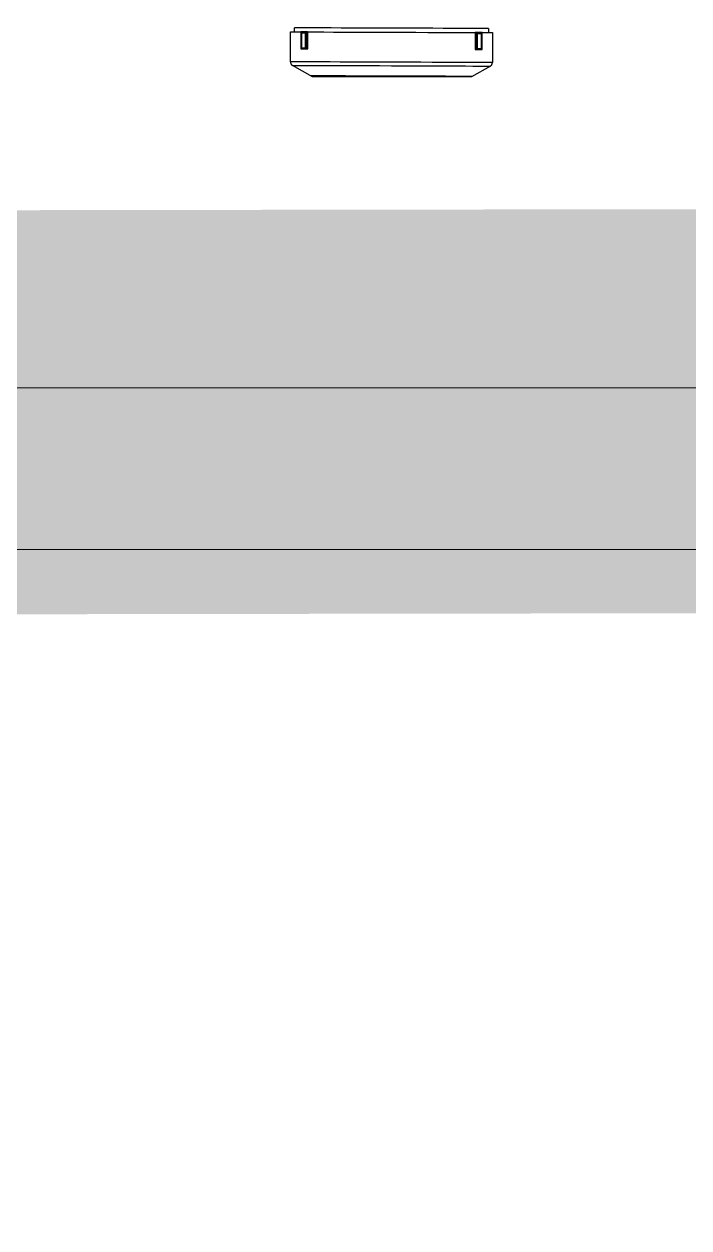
# Model space of a CAD drawing. Header units: millimetres. Extents: x 8265 to 78888, y 1905 to 34251.
# Drawn here: x 35363.29 to 35379.75, y 20075.16 to 20104.95 of the extents above; entities that cross this region are included whole.
import ezdxf

# ---------------------------------------------------------------- set-up
doc = ezdxf.new("R2010")
doc.units = ezdxf.units.MM
doc.linetypes.add('HIDDEN', pattern=[9.525, 6.35, -3.175])
doc.layers.add('468_ARREDO_BAR_001-AM_0', color=73, linetype='Continuous')
doc.layers.add('468_BAR_001-AM_0', color=73, linetype='Continuous', lineweight=0)
doc.layers.add('costruzioni', color=10, linetype='Continuous', lineweight=0)

# ---------------------------------------------------------------- blocks, each defined once
blk = doc.blocks.new('vetrina bar')
for p, q in [((-7825.432, -2146.897, 0), (-7824.961, -2146.627, 0)), ((-7824.984, -2146.641, 0), (-7824.983, -2146.641, 0)), ((-7824.983, -2146.641, 0), (-7824.956, -2146.641, 0)), ((-7824.961, -2146.627, 0), (-7821.025, -2146.627, 0)), ((-7824.956, -2146.641, 0), (-7824.894, -2146.641, 0)), ((-7824.894, -2146.641, 0), (-7824.798, -2146.641, 0)), ((-7824.798, -2146.641, 0), (-7824.669, -2146.642, 0)), ((-7824.669, -2146.642, 0), (-7824.511, -2146.642, 0)), ((-7824.511, -2146.642, 0), (-7824.325, -2146.643, 0)), ((-7824.325, -2146.643, 0), (-7824.114, -2146.644, 0)), ((-7824.114, -2146.644, 0), (-7823.884, -2146.645, 0)), ((-7823.884, -2146.645, 0), (-7823.638, -2146.646, 0)), ((-7823.638, -2146.646, 0), (-7823.38, -2146.647, 0)), ((-7823.38, -2146.647, 0), (-7823.114, -2146.647, 0)), ((-7823.114, -2146.647, 0), (-7822.847, -2146.648, 0)), ((-7822.847, -2146.648, 0), (-7822.581, -2146.649, 0)), ((-7822.581, -2146.649, 0), (-7822.323, -2146.65, 0)), ((-7822.323, -2146.65, 0), (-7822.077, -2146.651, 0)), ((-7822.077, -2146.651, 0), (-7821.847, -2146.652, 0)), ((-7821.847, -2146.652, 0), (-7821.637, -2146.653, 0)), ((-7821.637, -2146.653, 0), (-7821.451, -2146.654, 0)), ((-7821.451, -2146.654, 0), (-7821.292, -2146.654, 0)), ((-7821.292, -2146.654, 0), (-7821.163, -2146.655, 0)), ((-7821.163, -2146.655, 0), (-7821.067, -2146.655, 0)), ((-7821.067, -2146.655, 0), (-7821.005, -2146.655, 0)), ((-7821.025, -2146.627, 0), (-7820.532, -2146.915, 0)), ((-7821.005, -2146.655, 0), (-7820.978, -2146.655, 0)), ((-7820.978, -2146.655, 0), (-7820.977, -2146.655, 0)), ((-7825.485, -2147.725, 0), (-7825.482, -2146.983, 0)), ((-7825.481, -2146.973, 0), (-7825.482, -2146.976, 0)), ((-7825.482, -2146.976, 0), (-7825.482, -2146.98, 0)), ((-7825.482, -2146.98, 0), (-7825.482, -2146.983, 0)), ((-7825.482, -2146.983, 0), (-7825.472, -2146.983, 0)), ((-7825.48, -2146.966, 0), (-7825.481, -2146.97, 0)), ((-7825.481, -2146.97, 0), (-7825.481, -2146.973, 0)), ((-7825.479, -2146.96, 0), (-7825.48, -2146.963, 0)), ((-7825.48, -2146.963, 0), (-7825.48, -2146.966, 0)), ((-7825.478, -2146.956, 0), (-7825.479, -2146.96, 0)), ((-7825.477, -2146.953, 0), (-7825.478, -2146.956, 0)), ((-7825.476, -2146.95, 0), (-7825.477, -2146.953, 0)), ((-7825.475, -2146.947, 0), (-7825.476, -2146.95, 0)), ((-7825.474, -2146.944, 0), (-7825.475, -2146.947, 0)), ((-7825.472, -2146.941, 0), (-7825.474, -2146.944, 0)), ((-7825.471, -2146.938, 0), (-7825.472, -2146.941, 0)), ((-7825.472, -2146.983, 0), (-7825.428, -2146.983, 0)), ((-7825.469, -2146.935, 0), (-7825.471, -2146.938, 0)), ((-7825.467, -2146.932, 0), (-7825.469, -2146.935, 0)), ((-7825.466, -2146.929, 0), (-7825.467, -2146.932, 0)), ((-7825.464, -2146.926, 0), (-7825.466, -2146.929, 0)), ((-7825.462, -2146.923, 0), (-7825.464, -2146.926, 0)), ((-7825.46, -2146.921, 0), (-7825.462, -2146.923, 0)), ((-7825.457, -2146.918, 0), (-7825.46, -2146.921, 0)), ((-7825.455, -2146.916, 0), (-7825.457, -2146.918, 0)), ((-7825.453, -2146.913, 0), (-7825.455, -2146.916, 0)), ((-7825.45, -2146.911, 0), (-7825.453, -2146.913, 0)), ((-7825.448, -2146.908, 0), (-7825.45, -2146.911, 0)), ((-7825.445, -2146.906, 0), (-7825.448, -2146.908, 0)), ((-7825.443, -2146.904, 0), (-7825.445, -2146.906, 0)), ((-7825.44, -2146.902, 0), (-7825.443, -2146.904, 0)), ((-7825.437, -2146.9, 0), (-7825.44, -2146.902, 0)), ((-7825.434, -2146.898, 0), (-7825.437, -2146.9, 0)), ((-7825.432, -2146.897, 0), (-7825.434, -2146.898, 0)), ((-7825.414, -2146.897, 0), (-7825.432, -2146.897, 0)), ((-7825.428, -2146.983, 0), (-7825.35, -2146.984, 0)), ((-7825.36, -2146.897, 0), (-7825.414, -2146.897, 0)), ((-7825.272, -2146.897, 0), (-7825.36, -2146.897, 0)), ((-7825.35, -2146.984, 0), (-7825.239, -2146.984, 0)), ((-7825.151, -2146.898, 0), (-7825.272, -2146.897, 0)), ((-7825.239, -2146.984, 0), (-7825.096, -2146.984, 0)), ((-7824.998, -2146.898, 0), (-7825.151, -2146.898, 0)), ((-7825.096, -2146.984, 0), (-7824.923, -2146.985, 0)), ((-7824.815, -2146.899, 0), (-7824.998, -2146.898, 0)), ((-7824.923, -2146.985, 0), (-7824.723, -2146.986, 0)), ((-7824.606, -2146.9, 0), (-7824.815, -2146.899, 0)), ((-7824.723, -2146.986, 0), (-7824.499, -2146.987, 0)), ((-7824.373, -2146.901, 0), (-7824.606, -2146.9, 0)), ((-7824.499, -2146.987, 0), (-7824.253, -2146.988, 0)), ((-7824.12, -2146.902, 0), (-7824.373, -2146.901, 0)), ((-7824.253, -2146.988, 0), (-7823.99, -2146.989, 0)), ((-7823.85, -2146.903, 0), (-7824.12, -2146.902, 0)), ((-7823.99, -2146.989, 0), (-7823.712, -2146.99, 0)), ((-7823.568, -2146.904, 0), (-7823.85, -2146.903, 0)), ((-7823.712, -2146.99, 0), (-7823.424, -2146.991, 0)), ((-7823.277, -2146.905, 0), (-7823.568, -2146.904, 0)), ((-7823.424, -2146.991, 0), (-7823.13, -2146.992, 0)), ((-7822.982, -2146.906, 0), (-7823.277, -2146.905, 0)), ((-7823.13, -2146.992, 0), (-7822.834, -2146.993, 0)), ((-7822.686, -2146.907, 0), (-7822.982, -2146.906, 0)), ((-7822.834, -2146.993, 0), (-7822.54, -2146.994, 0)), ((-7822.395, -2146.908, 0), (-7822.686, -2146.907, 0)), ((-7822.54, -2146.994, 0), (-7822.252, -2146.995, 0)), ((-7822.113, -2146.909, 0), (-7822.395, -2146.908, 0)), ((-7822.252, -2146.995, 0), (-7821.974, -2146.996, 0)), ((-7821.843, -2146.91, 0), (-7822.113, -2146.909, 0)), ((-7821.974, -2146.996, 0), (-7821.711, -2146.997, 0)), ((-7821.59, -2146.911, 0), (-7821.843, -2146.91, 0)), ((-7821.711, -2146.997, 0), (-7821.465, -2146.998, 0)), ((-7821.357, -2146.912, 0), (-7821.59, -2146.911, 0)), ((-7821.465, -2146.998, 0), (-7821.24, -2146.999, 0)), ((-7821.148, -2146.913, 0), (-7821.357, -2146.912, 0)), ((-7821.24, -2146.999, 0), (-7821.041, -2147, 0)), ((-7820.965, -2146.913, 0), (-7821.148, -2146.913, 0)), ((-7821.041, -2147, 0), (-7820.868, -2147, 0)), ((-7820.812, -2146.914, 0), (-7820.965, -2146.913, 0)), ((-7820.868, -2147, 0), (-7820.725, -2147.001, 0)), ((-7820.691, -2146.914, 0), (-7820.812, -2146.914, 0)), ((-7820.725, -2147.001, 0), (-7820.614, -2147.001, 0)), ((-7820.603, -2146.915, 0), (-7820.691, -2146.914, 0)), ((-7820.614, -2147.001, 0), (-7820.535, -2147.001, 0)), ((-7820.549, -2146.915, 0), (-7820.603, -2146.915, 0)), ((-7820.532, -2146.915, 0), (-7820.549, -2146.915, 0)), ((-7820.535, -2147.001, 0), (-7820.492, -2147.002, 0)), ((-7820.529, -2146.917, 0), (-7820.532, -2146.915, 0)), ((-7820.526, -2146.918, 0), (-7820.529, -2146.917, 0)), ((-7820.523, -2146.92, 0), (-7820.526, -2146.918, 0)), ((-7820.52, -2146.922, 0), (-7820.523, -2146.92, 0)), ((-7820.518, -2146.924, 0), (-7820.52, -2146.922, 0)), ((-7820.515, -2146.927, 0), (-7820.518, -2146.924, 0)), ((-7820.513, -2146.929, 0), (-7820.515, -2146.927, 0)), ((-7820.51, -2146.931, 0), (-7820.513, -2146.929, 0)), ((-7820.508, -2146.934, 0), (-7820.51, -2146.931, 0)), ((-7820.506, -2146.936, 0), (-7820.508, -2146.934, 0)), ((-7820.504, -2146.939, 0), (-7820.506, -2146.936, 0)), ((-7820.502, -2146.942, 0), (-7820.504, -2146.939, 0)), ((-7820.5, -2146.944, 0), (-7820.502, -2146.942, 0)), ((-7820.498, -2146.947, 0), (-7820.5, -2146.944, 0)), ((-7820.496, -2146.95, 0), (-7820.498, -2146.947, 0)), ((-7820.494, -2146.953, 0), (-7820.496, -2146.95, 0)), ((-7820.493, -2146.956, 0), (-7820.494, -2146.953, 0)), ((-7820.491, -2146.959, 0), (-7820.493, -2146.956, 0)), ((-7820.492, -2147.002, 0), (-7820.482, -2147.002, 0)), ((-7820.49, -2146.962, 0), (-7820.491, -2146.959, 0)), ((-7820.489, -2146.965, 0), (-7820.49, -2146.962, 0)), ((-7820.487, -2146.968, 0), (-7820.489, -2146.965, 0)), ((-7820.486, -2146.972, 0), (-7820.487, -2146.968, 0)), ((-7820.485, -2146.975, 0), (-7820.486, -2146.972, 0)), ((-7820.485, -2146.978, 0), (-7820.485, -2146.975, 0)), ((-7820.484, -2146.981, 0), (-7820.485, -2146.978, 0)), ((-7820.482, -2147.002, 0), (-7820.485, -2147.744, 0)), ((-7820.483, -2146.985, 0), (-7820.484, -2146.981, 0)), ((-7820.483, -2146.988, 0), (-7820.483, -2146.985, 0)), ((-7820.482, -2146.991, 0), (-7820.483, -2146.988, 0)), ((-7820.482, -2146.995, 0), (-7820.482, -2146.991, 0)), ((-7820.482, -2146.998, 0), (-7820.482, -2146.995, 0)), ((-7820.482, -2147.002, 0), (-7820.482, -2146.998, 0)), ((-7825.229, -2147.306, 0), (-7825.23, -2147.726, 0)), ((-7825.21, -2147.306, 0), (-7825.229, -2147.306, 0)), ((-7825.229, -2147.306, 0), (-7825.228, -2147.307, 0)), ((-7825.228, -2147.307, 0), (-7825.228, -2147.308, 0)), ((-7825.228, -2147.308, 0), (-7825.227, -2147.309, 0)), ((-7825.227, -2147.309, 0), (-7825.227, -2147.31, 0)), ((-7825.227, -2147.31, 0), (-7825.226, -2147.311, 0)), ((-7825.226, -2147.311, 0), (-7825.225, -2147.312, 0)), ((-7825.225, -2147.312, 0), (-7825.225, -2147.313, 0)), ((-7825.225, -2147.313, 0), (-7825.224, -2147.314, 0)), ((-7825.224, -2147.314, 0), (-7825.223, -2147.315, 0)), ((-7825.223, -2147.315, 0), (-7825.223, -2147.316, 0)), ((-7825.223, -2147.316, 0), (-7825.222, -2147.317, 0)), ((-7825.222, -2147.317, 0), (-7825.221, -2147.317, 0)), ((-7825.221, -2147.317, 0), (-7825.22, -2147.318, 0)), ((-7825.22, -2147.318, 0), (-7825.219, -2147.319, 0)), ((-7825.219, -2147.319, 0), (-7825.219, -2147.32, 0)), ((-7825.219, -2147.32, 0), (-7825.218, -2147.32, 0)), ((-7825.218, -2147.32, 0), (-7825.217, -2147.321, 0)), ((-7825.217, -2147.321, 0), (-7825.216, -2147.322, 0)), ((-7825.216, -2147.322, 0), (-7825.215, -2147.322, 0)), ((-7825.215, -2147.322, 0), (-7825.214, -2147.323, 0)), ((-7825.214, -2147.323, 0), (-7825.213, -2147.323, 0)), ((-7825.213, -2147.323, 0), (-7825.212, -2147.324, 0)), ((-7825.212, -2147.324, 0), (-7825.211, -2147.324, 0)), ((-7825.211, -2147.324, 0), (-7825.21, -2147.325, 0)), ((-7825.19, -2147.306, 0), (-7825.21, -2147.306, 0)), ((-7825.21, -2147.325, 0), (-7825.209, -2147.325, 0)), ((-7825.209, -2147.325, 0), (-7825.207, -2147.325, 0)), ((-7825.207, -2147.325, 0), (-7825.206, -2147.326, 0)), ((-7825.206, -2147.326, 0), (-7825.205, -2147.326, 0)), ((-7825.205, -2147.326, 0), (-7825.204, -2147.326, 0)), ((-7825.204, -2147.326, 0), (-7825.203, -2147.326, 0)), ((-7825.203, -2147.326, 0), (-7825.202, -2147.326, 0)), ((-7825.202, -2147.326, 0), (-7825.185, -2147.326, 0)), ((-7825.202, -2147.706, 0), (-7825.201, -2147.326, 0)), ((-7825.169, -2147.306, 0), (-7825.19, -2147.306, 0)), ((-7825.185, -2147.326, 0), (-7825.167, -2147.327, 0)), ((-7825.148, -2147.307, 0), (-7825.169, -2147.306, 0)), ((-7825.167, -2147.327, 0), (-7825.149, -2147.327, 0)), ((-7825.149, -2147.327, 0), (-7825.131, -2147.327, 0)), ((-7825.126, -2147.307, 0), (-7825.148, -2147.307, 0)), ((-7825.131, -2147.327, 0), (-7825.112, -2147.327, 0)), ((-7825.104, -2147.307, 0), (-7825.126, -2147.307, 0)), ((-7825.112, -2147.327, 0), (-7825.092, -2147.327, 0)), ((-7825.111, -2147.327, 0), (-7825.112, -2147.707, 0)), ((-7825.081, -2147.307, 0), (-7825.104, -2147.307, 0)), ((-7825.092, -2147.327, 0), (-7825.072, -2147.327, 0)), ((-7825.083, -2147.327, 0), (-7825.085, -2147.707, 0)), ((-7825.057, -2147.307, 0), (-7825.081, -2147.307, 0)), ((-7825.072, -2147.327, 0), (-7825.052, -2147.327, 0)), ((-7825.062, -2147.724, 0), (-7825.061, -2147.318, 0)), ((-7825.059, -2147.311, 0), (-7825.06, -2147.312, 0)), ((-7825.06, -2147.312, 0), (-7825.06, -2147.313, 0)), ((-7825.06, -2147.313, 0), (-7825.06, -2147.314, 0)), ((-7825.06, -2147.314, 0), (-7825.06, -2147.314, 0)), ((-7825.06, -2147.314, 0), (-7825.06, -2147.315, 0)), ((-7825.06, -2147.315, 0), (-7825.06, -2147.316, 0)), ((-7825.06, -2147.316, 0), (-7825.06, -2147.316, 0)), ((-7825.06, -2147.316, 0), (-7825.06, -2147.317, 0)), ((-7825.06, -2147.317, 0), (-7825.06, -2147.318, 0)), ((-7825.059, -2147.727, 0), (-7825.057, -2147.307, 0)), ((-7825.058, -2147.309, 0), (-7825.059, -2147.309, 0)), ((-7825.059, -2147.309, 0), (-7825.059, -2147.31, 0)), ((-7825.059, -2147.31, 0), (-7825.059, -2147.311, 0)), ((-7825.059, -2147.311, 0), (-7825.059, -2147.311, 0)), ((-7825.057, -2147.307, 0), (-7825.058, -2147.308, 0)), ((-7825.058, -2147.308, 0), (-7825.058, -2147.308, 0)), ((-7825.058, -2147.308, 0), (-7825.058, -2147.309, 0)), ((-7820.914, -2147.342, 0), (-7820.894, -2147.342, 0)), ((-7820.909, -2147.322, 0), (-7820.91, -2147.742, 0)), ((-7820.885, -2147.322, 0), (-7820.909, -2147.322, 0)), ((-7820.908, -2147.323, 0), (-7820.909, -2147.322, 0)), ((-7820.908, -2147.324, 0), (-7820.908, -2147.323, 0)), ((-7820.908, -2147.323, 0), (-7820.908, -2147.323, 0)), ((-7820.908, -2147.325, 0), (-7820.908, -2147.324, 0)), ((-7820.907, -2147.325, 0), (-7820.908, -2147.325, 0)), ((-7820.907, -2147.326, 0), (-7820.907, -2147.325, 0)), ((-7820.907, -2147.327, 0), (-7820.907, -2147.326, 0)), ((-7820.906, -2147.328, 0), (-7820.907, -2147.327, 0)), ((-7820.907, -2147.327, 0), (-7820.907, -2147.327, 0)), ((-7820.905, -2147.333, 0), (-7820.907, -2147.74, 0)), ((-7820.906, -2147.329, 0), (-7820.906, -2147.328, 0)), ((-7820.906, -2147.33, 0), (-7820.906, -2147.329, 0)), ((-7820.906, -2147.329, 0), (-7820.906, -2147.329, 0)), ((-7820.906, -2147.331, 0), (-7820.906, -2147.33, 0)), ((-7820.906, -2147.332, 0), (-7820.906, -2147.331, 0)), ((-7820.906, -2147.331, 0), (-7820.906, -2147.331, 0)), ((-7820.906, -2147.333, 0), (-7820.906, -2147.332, 0)), ((-7820.906, -2147.333, 0), (-7820.906, -2147.333, 0)), ((-7820.894, -2147.342, 0), (-7820.874, -2147.342, 0)), ((-7820.862, -2147.322, 0), (-7820.885, -2147.322, 0)), ((-7820.883, -2147.342, 0), (-7820.884, -2147.722, 0)), ((-7820.874, -2147.342, 0), (-7820.854, -2147.342, 0)), ((-7820.84, -2147.323, 0), (-7820.862, -2147.322, 0)), ((-7820.856, -2147.342, 0), (-7820.857, -2147.722, 0)), ((-7820.854, -2147.342, 0), (-7820.835, -2147.343, 0)), ((-7820.818, -2147.323, 0), (-7820.84, -2147.323, 0)), ((-7820.835, -2147.343, 0), (-7820.817, -2147.343, 0)), ((-7820.797, -2147.323, 0), (-7820.818, -2147.323, 0)), ((-7820.817, -2147.343, 0), (-7820.799, -2147.343, 0)), ((-7820.799, -2147.343, 0), (-7820.781, -2147.343, 0)), ((-7820.776, -2147.323, 0), (-7820.797, -2147.323, 0)), ((-7820.781, -2147.343, 0), (-7820.764, -2147.343, 0)), ((-7820.757, -2147.323, 0), (-7820.776, -2147.323, 0)), ((-7820.765, -2147.343, 0), (-7820.767, -2147.723, 0)), ((-7820.764, -2147.343, 0), (-7820.763, -2147.343, 0)), ((-7820.763, -2147.343, 0), (-7820.762, -2147.343, 0)), ((-7820.762, -2147.343, 0), (-7820.761, -2147.342, 0)), ((-7820.761, -2147.342, 0), (-7820.76, -2147.342, 0)), ((-7820.76, -2147.342, 0), (-7820.759, -2147.342, 0)), ((-7820.759, -2147.342, 0), (-7820.758, -2147.341, 0)), ((-7820.758, -2147.341, 0), (-7820.757, -2147.341, 0)), ((-7820.737, -2147.323, 0), (-7820.757, -2147.323, 0)), ((-7820.757, -2147.341, 0), (-7820.756, -2147.341, 0)), ((-7820.756, -2147.341, 0), (-7820.754, -2147.34, 0)), ((-7820.754, -2147.34, 0), (-7820.753, -2147.34, 0)), ((-7820.753, -2147.34, 0), (-7820.752, -2147.339, 0)), ((-7820.752, -2147.339, 0), (-7820.751, -2147.339, 0)), ((-7820.751, -2147.339, 0), (-7820.75, -2147.338, 0)), ((-7820.75, -2147.338, 0), (-7820.749, -2147.337, 0)), ((-7820.75, -2147.338, 0), (-7820.75, -2147.338, 0)), ((-7820.749, -2147.337, 0), (-7820.748, -2147.336, 0)), ((-7820.748, -2147.336, 0), (-7820.747, -2147.336, 0)), ((-7820.747, -2147.336, 0), (-7820.746, -2147.335, 0)), ((-7820.746, -2147.335, 0), (-7820.745, -2147.334, 0)), ((-7820.745, -2147.334, 0), (-7820.744, -2147.333, 0)), ((-7820.744, -2147.333, 0), (-7820.743, -2147.332, 0)), ((-7820.743, -2147.332, 0), (-7820.742, -2147.331, 0)), ((-7820.743, -2147.332, 0), (-7820.743, -2147.332, 0)), ((-7820.742, -2147.331, 0), (-7820.741, -2147.33, 0)), ((-7820.741, -2147.329, 0), (-7820.74, -2147.328, 0)), ((-7820.741, -2147.33, 0), (-7820.741, -2147.329, 0)), ((-7820.74, -2147.328, 0), (-7820.739, -2147.327, 0)), ((-7820.739, -2147.743, 0), (-7820.737, -2147.323, 0)), ((-7820.739, -2147.326, 0), (-7820.738, -2147.325, 0)), ((-7820.739, -2147.327, 0), (-7820.739, -2147.326, 0)), ((-7820.738, -2147.324, 0), (-7820.737, -2147.323, 0)), ((-7820.738, -2147.325, 0), (-7820.738, -2147.324, 0)), ((-7825.475, -2147.725, 0), (-7825.485, -2147.725, 0)), ((-7825.429, -2147.726, 0), (-7825.475, -2147.725, 0)), ((-7825.348, -2147.726, 0), (-7825.429, -2147.726, 0)), ((-7825.385, -2147.826, 0), (-7825.385, -2147.726, 0)), ((-7825.23, -2147.726, 0), (-7825.348, -2147.726, 0)), ((-7825.229, -2147.726, 0), (-7825.23, -2147.726, 0)), ((-7825.23, -2147.726, 0), (-7825.23, -2147.726, 0)), ((-7825.23, -2147.726, 0), (-7825.143, -2147.727, 0)), ((-7825.228, -2147.726, 0), (-7825.229, -2147.726, 0)), ((-7825.229, -2147.726, 0), (-7825.229, -2147.726, 0)), ((-7825.229, -2147.726, 0), (-7825.229, -2147.726, 0)), ((-7825.229, -2147.726, 0), (-7825.229, -2147.726, 0)), ((-7825.229, -2147.726, 0), (-7825.229, -2147.726, 0)), ((-7825.229, -2147.726, 0), (-7825.229, -2147.726, 0)), ((-7825.229, -2147.726, 0), (-7825.229, -2147.726, 0)), ((-7825.229, -2147.726, 0), (-7825.229, -2147.726, 0)), ((-7825.229, -2147.726, 0), (-7825.229, -2147.726, 0)), ((-7825.227, -2147.726, 0), (-7825.228, -2147.726, 0)), ((-7825.228, -2147.726, 0), (-7825.228, -2147.726, 0)), ((-7825.228, -2147.726, 0), (-7825.228, -2147.726, 0)), ((-7825.228, -2147.726, 0), (-7825.228, -2147.726, 0)), ((-7825.226, -2147.725, 0), (-7825.227, -2147.726, 0)), ((-7825.227, -2147.726, 0), (-7825.227, -2147.726, 0)), ((-7825.227, -2147.726, 0), (-7825.227, -2147.726, 0)), ((-7825.225, -2147.725, 0), (-7825.226, -2147.725, 0)), ((-7825.226, -2147.725, 0), (-7825.226, -2147.725, 0)), ((-7825.224, -2147.724, 0), (-7825.225, -2147.725, 0)), ((-7825.225, -2147.725, 0), (-7825.225, -2147.725, 0)), ((-7825.223, -2147.724, 0), (-7825.224, -2147.724, 0)), ((-7825.222, -2147.723, 0), (-7825.223, -2147.724, 0)), ((-7825.221, -2147.723, 0), (-7825.222, -2147.723, 0)), ((-7825.219, -2147.721, 0), (-7825.221, -2147.723, 0)), ((-7825.217, -2147.72, 0), (-7825.219, -2147.721, 0)), ((-7825.215, -2147.718, 0), (-7825.217, -2147.72, 0)), ((-7825.213, -2147.717, 0), (-7825.215, -2147.718, 0)), ((-7825.211, -2147.715, 0), (-7825.213, -2147.717, 0)), ((-7825.209, -2147.713, 0), (-7825.211, -2147.715, 0)), ((-7825.207, -2147.712, 0), (-7825.209, -2147.713, 0)), ((-7825.205, -2147.71, 0), (-7825.207, -2147.712, 0)), ((-7825.204, -2147.708, 0), (-7825.205, -2147.71, 0)), ((-7825.202, -2147.706, 0), (-7825.204, -2147.708, 0)), ((-7825.112, -2147.707, 0), (-7825.202, -2147.706, 0)), ((-7825.143, -2147.727, 0), (-7825.072, -2147.727, 0)), ((-7825.122, -2147.727, 0), (-7825.12, -2147.726, 0)), ((-7825.12, -2147.726, 0), (-7825.118, -2147.725, 0)), ((-7825.118, -2147.725, 0), (-7825.117, -2147.723, 0)), ((-7825.117, -2147.723, 0), (-7825.115, -2147.721, 0)), ((-7825.115, -2147.721, 0), (-7825.114, -2147.718, 0)), ((-7825.114, -2147.718, 0), (-7825.113, -2147.714, 0)), ((-7825.113, -2147.714, 0), (-7825.112, -2147.711, 0)), ((-7825.112, -2147.711, 0), (-7825.112, -2147.707, 0)), ((-7825.108, -2147.707, 0), (-7825.112, -2147.707, 0)), ((-7825.105, -2147.707, 0), (-7825.108, -2147.707, 0)), ((-7825.101, -2147.707, 0), (-7825.105, -2147.707, 0)), ((-7825.097, -2147.707, 0), (-7825.101, -2147.707, 0)), ((-7825.093, -2147.707, 0), (-7825.097, -2147.707, 0)), ((-7825.09, -2147.707, 0), (-7825.093, -2147.707, 0)), ((-7825.087, -2147.707, 0), (-7825.09, -2147.707, 0)), ((-7825.085, -2147.707, 0), (-7825.087, -2147.707, 0)), ((-7825.085, -2147.707, 0), (-7825.085, -2147.707, 0)), ((-7825.085, -2147.707, 0), (-7825.085, -2147.708, 0)), ((-7825.062, -2147.707, 0), (-7825.085, -2147.707, 0)), ((-7825.085, -2147.708, 0), (-7825.085, -2147.709, 0)), ((-7825.085, -2147.709, 0), (-7825.085, -2147.709, 0)), ((-7825.085, -2147.709, 0), (-7825.085, -2147.71, 0)), ((-7825.085, -2147.71, 0), (-7825.085, -2147.711, 0)), ((-7825.085, -2147.711, 0), (-7825.084, -2147.711, 0)), ((-7825.084, -2147.711, 0), (-7825.084, -2147.712, 0)), ((-7825.084, -2147.712, 0), (-7825.084, -2147.713, 0)), ((-7825.084, -2147.713, 0), (-7825.084, -2147.713, 0)), ((-7825.084, -2147.713, 0), (-7825.084, -2147.714, 0)), ((-7825.084, -2147.714, 0), (-7825.084, -2147.715, 0)), ((-7825.084, -2147.715, 0), (-7825.083, -2147.715, 0)), ((-7825.083, -2147.715, 0), (-7825.083, -2147.716, 0)), ((-7825.083, -2147.716, 0), (-7825.083, -2147.716, 0)), ((-7825.083, -2147.716, 0), (-7825.083, -2147.717, 0)), ((-7825.083, -2147.717, 0), (-7825.082, -2147.717, 0)), ((-7825.082, -2147.717, 0), (-7825.082, -2147.718, 0)), ((-7825.082, -2147.718, 0), (-7825.082, -2147.719, 0)), ((-7825.082, -2147.719, 0), (-7825.081, -2147.719, 0)), ((-7825.081, -2147.719, 0), (-7825.081, -2147.72, 0)), ((-7825.081, -2147.72, 0), (-7825.08, -2147.72, 0)), ((-7825.08, -2147.72, 0), (-7825.08, -2147.721, 0)), ((-7825.08, -2147.721, 0), (-7825.08, -2147.721, 0)), ((-7825.08, -2147.721, 0), (-7825.079, -2147.722, 0)), ((-7825.079, -2147.722, 0), (-7825.079, -2147.722, 0)), ((-7825.079, -2147.722, 0), (-7825.078, -2147.722, 0)), ((-7825.078, -2147.722, 0), (-7825.078, -2147.723, 0)), ((-7825.078, -2147.723, 0), (-7825.077, -2147.723, 0)), ((-7825.077, -2147.723, 0), (-7825.077, -2147.724, 0)), ((-7825.077, -2147.724, 0), (-7825.076, -2147.724, 0)), ((-7825.076, -2147.724, 0), (-7825.075, -2147.724, 0)), ((-7825.075, -2147.724, 0), (-7825.075, -2147.725, 0)), ((-7825.075, -2147.725, 0), (-7825.074, -2147.725, 0)), ((-7825.074, -2147.725, 0), (-7825.074, -2147.725, 0)), ((-7825.074, -2147.725, 0), (-7825.073, -2147.726, 0)), ((-7825.073, -2147.726, 0), (-7825.073, -2147.726, 0)), ((-7825.073, -2147.726, 0), (-7825.072, -2147.726, 0)), ((-7825.072, -2147.726, 0), (-7825.071, -2147.726, 0)), ((-7825.072, -2147.727, 0), (-7825.067, -2147.727, 0)), ((-7825.071, -2147.726, 0), (-7825.071, -2147.726, 0)), ((-7825.071, -2147.726, 0), (-7825.07, -2147.726, 0)), ((-7825.07, -2147.726, 0), (-7825.069, -2147.727, 0)), ((-7825.069, -2147.727, 0), (-7825.069, -2147.727, 0)), ((-7825.069, -2147.727, 0), (-7825.068, -2147.727, 0)), ((-7825.068, -2147.727, 0), (-7825.067, -2147.727, 0)), ((-7825.062, -2147.725, 0), (-7825.062, -2147.724, 0)), ((-7825.062, -2147.724, 0), (-7825.062, -2147.724, 0)), ((-7825.062, -2147.724, 0), (-7825.062, -2147.724, 0)), ((-7825.062, -2147.726, 0), (-7825.062, -2147.725, 0)), ((-7825.062, -2147.725, 0), (-7825.062, -2147.725, 0)), ((-7825.062, -2147.725, 0), (-7825.062, -2147.725, 0)), ((-7825.062, -2147.725, 0), (-7825.062, -2147.725, 0)), ((-7825.062, -2147.725, 0), (-7825.062, -2147.725, 0)), ((-7825.062, -2147.725, 0), (-7825.062, -2147.725, 0)), ((-7825.062, -2147.725, 0), (-7825.062, -2147.725, 0)), ((-7825.062, -2147.725, 0), (-7825.062, -2147.725, 0)), ((-7825.062, -2147.725, 0), (-7825.062, -2147.725, 0)), ((-7825.062, -2147.725, 0), (-7825.062, -2147.725, 0)), ((-7825.062, -2147.725, 0), (-7825.062, -2147.725, 0)), ((-7825.062, -2147.725, 0), (-7825.062, -2147.725, 0)), ((-7825.062, -2147.725, 0), (-7825.062, -2147.725, 0)), ((-7825.062, -2147.725, 0), (-7825.062, -2147.725, 0)), ((-7825.062, -2147.725, 0), (-7825.062, -2147.725, 0)), ((-7825.061, -2147.726, 0), (-7825.062, -2147.726, 0)), ((-7825.062, -2147.726, 0), (-7825.062, -2147.726, 0)), ((-7825.062, -2147.726, 0), (-7825.062, -2147.726, 0)), ((-7825.062, -2147.726, 0), (-7825.062, -2147.726, 0)), ((-7825.062, -2147.726, 0), (-7825.062, -2147.726, 0)), ((-7825.062, -2147.726, 0), (-7825.062, -2147.726, 0)), ((-7825.062, -2147.726, 0), (-7825.062, -2147.726, 0)), ((-7825.062, -2147.726, 0), (-7825.062, -2147.726, 0)), ((-7825.062, -2147.726, 0), (-7825.062, -2147.726, 0)), ((-7825.062, -2147.726, 0), (-7825.062, -2147.726, 0)), ((-7825.062, -2147.726, 0), (-7825.062, -2147.726, 0)), ((-7825.062, -2147.726, 0), (-7825.062, -2147.726, 0)), ((-7825.062, -2147.726, 0), (-7825.062, -2147.726, 0)), ((-7825.062, -2147.726, 0), (-7825.062, -2147.726, 0)), ((-7825.062, -2147.726, 0), (-7825.062, -2147.726, 0)), ((-7825.062, -2147.726, 0), (-7825.062, -2147.726, 0)), ((-7825.061, -2147.727, 0), (-7825.061, -2147.726, 0)), ((-7825.061, -2147.726, 0), (-7825.061, -2147.726, 0)), ((-7825.061, -2147.726, 0), (-7825.061, -2147.726, 0)), ((-7825.061, -2147.726, 0), (-7825.061, -2147.726, 0)), ((-7825.061, -2147.726, 0), (-7825.061, -2147.726, 0)), ((-7825.06, -2147.727, 0), (-7825.061, -2147.727, 0)), ((-7825.061, -2147.727, 0), (-7825.061, -2147.727, 0)), ((-7825.061, -2147.727, 0), (-7825.061, -2147.727, 0)), ((-7825.061, -2147.727, 0), (-7825.061, -2147.727, 0)), ((-7825.061, -2147.727, 0), (-7825.061, -2147.727, 0)), ((-7825.061, -2147.727, 0), (-7825.061, -2147.727, 0)), ((-7825.061, -2147.727, 0), (-7825.061, -2147.727, 0)), ((-7825.061, -2147.727, 0), (-7825.061, -2147.727, 0)), ((-7825.061, -2147.727, 0), (-7825.061, -2147.727, 0)), ((-7825.061, -2147.727, 0), (-7825.061, -2147.727, 0)), ((-7825.061, -2147.727, 0), (-7825.061, -2147.727, 0)), ((-7825.061, -2147.727, 0), (-7825.061, -2147.727, 0)), ((-7825.06, -2147.727, 0), (-7825.06, -2147.727, 0)), ((-7825.06, -2147.727, 0), (-7825.06, -2147.727, 0)), ((-7825.06, -2147.727, 0), (-7825.06, -2147.727, 0)), ((-7825.06, -2147.727, 0), (-7825.06, -2147.727, 0)), ((-7825.06, -2147.727, 0), (-7825.06, -2147.727, 0)), ((-7825.06, -2147.727, 0), (-7825.06, -2147.727, 0)), ((-7825.06, -2147.727, 0), (-7825.06, -2147.727, 0)), ((-7825.06, -2147.727, 0), (-7825.06, -2147.727, 0)), ((-7825.06, -2147.727, 0), (-7825.06, -2147.727, 0)), ((-7825.06, -2147.727, 0), (-7825.06, -2147.727, 0)), ((-7825.06, -2147.727, 0), (-7825.06, -2147.727, 0)), ((-7825.06, -2147.727, 0), (-7825.06, -2147.727, 0)), ((-7825.06, -2147.727, 0), (-7825.059, -2147.727, 0)), ((-7824.873, -2147.728, 0), (-7825.059, -2147.727, 0)), ((-7825.059, -2147.727, 0), (-7825.059, -2147.727, 0)), ((-7825.059, -2147.727, 0), (-7825.059, -2147.727, 0)), ((-7825.059, -2147.727, 0), (-7825.059, -2147.727, 0)), ((-7825.059, -2147.727, 0), (-7825.059, -2147.727, 0)), ((-7825.059, -2147.727, 0), (-7825.059, -2147.727, 0)), ((-7825.059, -2147.727, 0), (-7825.059, -2147.727, 0)), ((-7824.659, -2147.728, 0), (-7824.873, -2147.728, 0)), ((-7824.42, -2147.729, 0), (-7824.659, -2147.728, 0)), ((-7824.16, -2147.73, 0), (-7824.42, -2147.729, 0)), ((-7823.882, -2147.731, 0), (-7824.16, -2147.73, 0)), ((-7823.59, -2147.732, 0), (-7823.882, -2147.731, 0)), ((-7823.29, -2147.733, 0), (-7823.59, -2147.732, 0)), ((-7822.985, -2147.735, 0), (-7823.29, -2147.733, 0)), ((-7822.68, -2147.736, 0), (-7822.985, -2147.735, 0)), ((-7822.379, -2147.737, 0), (-7822.68, -2147.736, 0)), ((-7822.088, -2147.738, 0), (-7822.379, -2147.737, 0)), ((-7821.81, -2147.739, 0), (-7822.088, -2147.738, 0)), ((-7821.549, -2147.74, 0), (-7821.81, -2147.739, 0)), ((-7821.31, -2147.741, 0), (-7821.549, -2147.74, 0)), ((-7821.096, -2147.742, 0), (-7821.31, -2147.741, 0)), ((-7820.91, -2147.742, 0), (-7821.096, -2147.742, 0)), ((-7820.909, -2147.742, 0), (-7820.91, -2147.742, 0)), ((-7820.91, -2147.742, 0), (-7820.91, -2147.742, 0)), ((-7820.908, -2147.742, 0), (-7820.909, -2147.742, 0)), ((-7820.909, -2147.742, 0), (-7820.909, -2147.742, 0)), ((-7820.909, -2147.742, 0), (-7820.909, -2147.742, 0)), ((-7820.909, -2147.742, 0), (-7820.909, -2147.742, 0)), ((-7820.909, -2147.742, 0), (-7820.909, -2147.742, 0)), ((-7820.909, -2147.742, 0), (-7820.909, -2147.742, 0)), ((-7820.909, -2147.742, 0), (-7820.909, -2147.742, 0)), ((-7820.909, -2147.742, 0), (-7820.909, -2147.742, 0)), ((-7820.909, -2147.742, 0), (-7820.909, -2147.742, 0)), ((-7820.909, -2147.742, 0), (-7820.909, -2147.742, 0)), ((-7820.909, -2147.742, 0), (-7820.909, -2147.742, 0)), ((-7820.909, -2147.742, 0), (-7820.909, -2147.742, 0)), ((-7820.909, -2147.742, 0), (-7820.909, -2147.742, 0)), ((-7820.909, -2147.742, 0), (-7820.909, -2147.742, 0)), ((-7820.907, -2147.741, 0), (-7820.908, -2147.741, 0)), ((-7820.908, -2147.741, 0), (-7820.908, -2147.742, 0)), ((-7820.908, -2147.742, 0), (-7820.908, -2147.742, 0)), ((-7820.908, -2147.742, 0), (-7820.908, -2147.742, 0)), ((-7820.908, -2147.742, 0), (-7820.908, -2147.742, 0)), ((-7820.908, -2147.742, 0), (-7820.908, -2147.742, 0)), ((-7820.908, -2147.742, 0), (-7820.908, -2147.742, 0)), ((-7820.908, -2147.742, 0), (-7820.908, -2147.742, 0)), ((-7820.908, -2147.742, 0), (-7820.908, -2147.742, 0)), ((-7820.908, -2147.742, 0), (-7820.908, -2147.742, 0)), ((-7820.908, -2147.742, 0), (-7820.908, -2147.742, 0)), ((-7820.908, -2147.742, 0), (-7820.908, -2147.742, 0)), ((-7820.908, -2147.742, 0), (-7820.908, -2147.742, 0)), ((-7820.908, -2147.742, 0), (-7820.908, -2147.742, 0)), ((-7820.908, -2147.742, 0), (-7820.908, -2147.742, 0)), ((-7820.908, -2147.742, 0), (-7820.908, -2147.742, 0)), ((-7820.908, -2147.742, 0), (-7820.908, -2147.742, 0)), ((-7820.908, -2147.742, 0), (-7820.908, -2147.742, 0)), ((-7820.908, -2147.742, 0), (-7820.908, -2147.742, 0)), ((-7820.884, -2147.722, 0), (-7820.907, -2147.722, 0)), ((-7820.907, -2147.74, 0), (-7820.907, -2147.74, 0)), ((-7820.907, -2147.74, 0), (-7820.907, -2147.74, 0)), ((-7820.907, -2147.74, 0), (-7820.907, -2147.74, 0)), ((-7820.907, -2147.74, 0), (-7820.907, -2147.74, 0)), ((-7820.907, -2147.74, 0), (-7820.907, -2147.74, 0)), ((-7820.907, -2147.74, 0), (-7820.907, -2147.74, 0)), ((-7820.907, -2147.74, 0), (-7820.907, -2147.74, 0)), ((-7820.907, -2147.74, 0), (-7820.907, -2147.74, 0)), ((-7820.907, -2147.74, 0), (-7820.907, -2147.74, 0)), ((-7820.907, -2147.74, 0), (-7820.907, -2147.74, 0)), ((-7820.907, -2147.74, 0), (-7820.907, -2147.74, 0)), ((-7820.907, -2147.74, 0), (-7820.907, -2147.741, 0)), ((-7820.907, -2147.741, 0), (-7820.907, -2147.741, 0)), ((-7820.907, -2147.741, 0), (-7820.907, -2147.741, 0)), ((-7820.907, -2147.741, 0), (-7820.907, -2147.741, 0)), ((-7820.907, -2147.741, 0), (-7820.907, -2147.741, 0)), ((-7820.907, -2147.741, 0), (-7820.907, -2147.741, 0)), ((-7820.907, -2147.741, 0), (-7820.907, -2147.741, 0)), ((-7820.907, -2147.741, 0), (-7820.907, -2147.741, 0)), ((-7820.907, -2147.741, 0), (-7820.907, -2147.741, 0)), ((-7820.907, -2147.741, 0), (-7820.907, -2147.741, 0)), ((-7820.907, -2147.741, 0), (-7820.907, -2147.741, 0)), ((-7820.907, -2147.741, 0), (-7820.907, -2147.741, 0)), ((-7820.907, -2147.741, 0), (-7820.907, -2147.741, 0)), ((-7820.907, -2147.741, 0), (-7820.907, -2147.741, 0)), ((-7820.907, -2147.741, 0), (-7820.907, -2147.741, 0)), ((-7820.907, -2147.741, 0), (-7820.907, -2147.741, 0)), ((-7820.907, -2147.741, 0), (-7820.907, -2147.741, 0)), ((-7820.902, -2147.742, 0), (-7820.901, -2147.742, 0)), ((-7820.902, -2147.742, 0), (-7820.826, -2147.743, 0)), ((-7820.901, -2147.742, 0), (-7820.9, -2147.742, 0)), ((-7820.9, -2147.742, 0), (-7820.9, -2147.742, 0)), ((-7820.9, -2147.742, 0), (-7820.899, -2147.742, 0)), ((-7820.899, -2147.742, 0), (-7820.899, -2147.742, 0)), ((-7820.899, -2147.742, 0), (-7820.898, -2147.742, 0)), ((-7820.898, -2147.742, 0), (-7820.897, -2147.741, 0)), ((-7820.897, -2147.741, 0), (-7820.897, -2147.741, 0)), ((-7820.897, -2147.741, 0), (-7820.896, -2147.741, 0)), ((-7820.896, -2147.741, 0), (-7820.895, -2147.741, 0)), ((-7820.895, -2147.741, 0), (-7820.895, -2147.74, 0)), ((-7820.895, -2147.74, 0), (-7820.894, -2147.74, 0)), ((-7820.894, -2147.74, 0), (-7820.893, -2147.739, 0)), ((-7820.894, -2147.74, 0), (-7820.894, -2147.74, 0)), ((-7820.893, -2147.739, 0), (-7820.893, -2147.739, 0)), ((-7820.893, -2147.739, 0), (-7820.892, -2147.739, 0)), ((-7820.892, -2147.739, 0), (-7820.892, -2147.738, 0)), ((-7820.892, -2147.738, 0), (-7820.891, -2147.738, 0)), ((-7820.891, -2147.738, 0), (-7820.89, -2147.737, 0)), ((-7820.891, -2147.738, 0), (-7820.891, -2147.738, 0)), ((-7820.89, -2147.737, 0), (-7820.889, -2147.736, 0)), ((-7820.89, -2147.737, 0), (-7820.89, -2147.737, 0)), ((-7820.889, -2147.736, 0), (-7820.888, -2147.735, 0)), ((-7820.889, -2147.736, 0), (-7820.889, -2147.736, 0)), ((-7820.888, -2147.735, 0), (-7820.888, -2147.734, 0)), ((-7820.888, -2147.734, 0), (-7820.887, -2147.734, 0)), ((-7820.888, -2147.735, 0), (-7820.888, -2147.735, 0)), ((-7820.887, -2147.733, 0), (-7820.887, -2147.732, 0)), ((-7820.887, -2147.732, 0), (-7820.886, -2147.732, 0)), ((-7820.887, -2147.734, 0), (-7820.887, -2147.733, 0)), ((-7820.886, -2147.73, 0), (-7820.885, -2147.729, 0)), ((-7820.886, -2147.731, 0), (-7820.886, -2147.73, 0)), ((-7820.886, -2147.732, 0), (-7820.886, -2147.731, 0)), ((-7820.886, -2147.731, 0), (-7820.886, -2147.731, 0)), ((-7820.885, -2147.727, 0), (-7820.885, -2147.726, 0)), ((-7820.885, -2147.726, 0), (-7820.884, -2147.726, 0)), ((-7820.885, -2147.728, 0), (-7820.885, -2147.727, 0)), ((-7820.885, -2147.729, 0), (-7820.885, -2147.728, 0)), ((-7820.885, -2147.728, 0), (-7820.885, -2147.728, 0)), ((-7820.885, -2147.729, 0), (-7820.885, -2147.729, 0)), ((-7820.884, -2147.723, 0), (-7820.884, -2147.722, 0)), ((-7820.882, -2147.722, 0), (-7820.884, -2147.722, 0)), ((-7820.884, -2147.724, 0), (-7820.884, -2147.723, 0)), ((-7820.884, -2147.725, 0), (-7820.884, -2147.724, 0)), ((-7820.884, -2147.724, 0), (-7820.884, -2147.724, 0)), ((-7820.884, -2147.726, 0), (-7820.884, -2147.725, 0)), ((-7820.879, -2147.722, 0), (-7820.882, -2147.722, 0)), ((-7820.876, -2147.722, 0), (-7820.879, -2147.722, 0)), ((-7820.872, -2147.722, 0), (-7820.876, -2147.722, 0)), ((-7820.868, -2147.722, 0), (-7820.872, -2147.722, 0)), ((-7820.864, -2147.722, 0), (-7820.868, -2147.722, 0)), ((-7820.861, -2147.722, 0), (-7820.864, -2147.722, 0)), ((-7820.857, -2147.722, 0), (-7820.861, -2147.722, 0)), ((-7820.767, -2147.723, 0), (-7820.857, -2147.722, 0)), ((-7820.857, -2147.726, 0), (-7820.857, -2147.722, 0)), ((-7820.856, -2147.73, 0), (-7820.857, -2147.726, 0)), ((-7820.855, -2147.734, 0), (-7820.856, -2147.73, 0)), ((-7820.854, -2147.737, 0), (-7820.855, -2147.734, 0)), ((-7820.853, -2147.739, 0), (-7820.854, -2147.737, 0)), ((-7820.851, -2147.741, 0), (-7820.853, -2147.739, 0)), ((-7820.849, -2147.742, 0), (-7820.851, -2147.741, 0)), ((-7820.847, -2147.742, 0), (-7820.849, -2147.742, 0)), ((-7820.826, -2147.743, 0), (-7820.74, -2147.743, 0)), ((-7820.765, -2147.725, 0), (-7820.767, -2147.723, 0)), ((-7820.764, -2147.726, 0), (-7820.765, -2147.725, 0)), ((-7820.762, -2147.728, 0), (-7820.764, -2147.726, 0)), ((-7820.76, -2147.73, 0), (-7820.762, -2147.728, 0)), ((-7820.758, -2147.731, 0), (-7820.76, -2147.73, 0)), ((-7820.756, -2147.733, 0), (-7820.758, -2147.731, 0)), ((-7820.754, -2147.735, 0), (-7820.756, -2147.733, 0)), ((-7820.752, -2147.736, 0), (-7820.754, -2147.735, 0)), ((-7820.75, -2147.738, 0), (-7820.752, -2147.736, 0)), ((-7820.748, -2147.739, 0), (-7820.75, -2147.738, 0)), ((-7820.747, -2147.74, 0), (-7820.748, -2147.739, 0)), ((-7820.746, -2147.74, 0), (-7820.747, -2147.74, 0)), ((-7820.745, -2147.741, 0), (-7820.746, -2147.74, 0)), ((-7820.744, -2147.741, 0), (-7820.745, -2147.741, 0)), ((-7820.744, -2147.742, 0), (-7820.744, -2147.741, 0)), ((-7820.743, -2147.742, 0), (-7820.744, -2147.742, 0)), ((-7820.742, -2147.742, 0), (-7820.743, -2147.742, 0)), ((-7820.743, -2147.742, 0), (-7820.743, -2147.742, 0)), ((-7820.743, -2147.742, 0), (-7820.743, -2147.742, 0)), ((-7820.741, -2147.743, 0), (-7820.742, -2147.742, 0)), ((-7820.742, -2147.742, 0), (-7820.742, -2147.742, 0)), ((-7820.742, -2147.742, 0), (-7820.742, -2147.742, 0)), ((-7820.74, -2147.743, 0), (-7820.741, -2147.743, 0)), ((-7820.741, -2147.743, 0), (-7820.741, -2147.743, 0)), ((-7820.741, -2147.743, 0), (-7820.741, -2147.743, 0)), ((-7820.741, -2147.743, 0), (-7820.741, -2147.743, 0)), ((-7820.741, -2147.743, 0), (-7820.741, -2147.743, 0)), ((-7820.74, -2147.743, 0), (-7820.74, -2147.743, 0)), ((-7820.74, -2147.743, 0), (-7820.74, -2147.743, 0)), ((-7820.74, -2147.743, 0), (-7820.74, -2147.743, 0)), ((-7820.74, -2147.743, 0), (-7820.74, -2147.743, 0)), ((-7820.74, -2147.743, 0), (-7820.74, -2147.743, 0)), ((-7820.74, -2147.743, 0), (-7820.74, -2147.743, 0)), ((-7820.74, -2147.743, 0), (-7820.74, -2147.743, 0)), ((-7820.74, -2147.743, 0), (-7820.74, -2147.743, 0)), ((-7820.74, -2147.743, 0), (-7820.739, -2147.743, 0)), ((-7820.622, -2147.743, 0), (-7820.739, -2147.743, 0)), ((-7820.739, -2147.743, 0), (-7820.739, -2147.743, 0)), ((-7820.739, -2147.743, 0), (-7820.739, -2147.743, 0)), ((-7820.739, -2147.743, 0), (-7820.739, -2147.743, 0)), ((-7820.739, -2147.743, 0), (-7820.739, -2147.743, 0)), ((-7820.739, -2147.743, 0), (-7820.739, -2147.743, 0)), ((-7820.739, -2147.743, 0), (-7820.739, -2147.743, 0)), ((-7820.54, -2147.744, 0), (-7820.622, -2147.743, 0)), ((-7820.585, -2147.743, 0), (-7820.585, -2147.843, 0)), ((-7820.494, -2147.744, 0), (-7820.54, -2147.744, 0)), ((-7820.485, -2147.744, 0), (-7820.494, -2147.744, 0)), ((-7825.385, -2147.826, 0), (-7825.384, -2147.826, 0)), ((-7825.384, -2147.826, 0), (-7825.359, -2147.826, 0)), ((-7825.359, -2147.826, 0), (-7825.298, -2147.826, 0)), ((-7825.298, -2147.826, 0), (-7825.202, -2147.826, 0)), ((-7825.202, -2147.826, 0), (-7825.072, -2147.827, 0)), ((-7825.072, -2147.827, 0), (-7824.911, -2147.827, 0)), ((-7824.911, -2147.827, 0), (-7824.72, -2147.828, 0)), ((-7824.72, -2147.828, 0), (-7824.503, -2147.829, 0)), ((-7824.503, -2147.829, 0), (-7824.263, -2147.83, 0)), ((-7824.263, -2147.83, 0), (-7824.004, -2147.831, 0)), ((-7824.004, -2147.831, 0), (-7823.729, -2147.832, 0)), ((-7823.729, -2147.832, 0), (-7823.443, -2147.833, 0)), ((-7823.443, -2147.833, 0), (-7823.15, -2147.834, 0)), ((-7823.15, -2147.834, 0), (-7822.855, -2147.835, 0)), ((-7822.855, -2147.835, 0), (-7822.561, -2147.836, 0)), ((-7822.561, -2147.836, 0), (-7822.274, -2147.837, 0)), ((-7822.274, -2147.837, 0), (-7821.998, -2147.838, 0)), ((-7821.998, -2147.838, 0), (-7821.736, -2147.839, 0)), ((-7821.736, -2147.839, 0), (-7821.494, -2147.84, 0)), ((-7821.494, -2147.84, 0), (-7821.274, -2147.841, 0)), ((-7821.274, -2147.841, 0), (-7821.08, -2147.842, 0)), ((-7821.08, -2147.842, 0), (-7820.915, -2147.842, 0)), ((-7820.915, -2147.842, 0), (-7820.782, -2147.843, 0)), ((-7820.782, -2147.843, 0), (-7820.681, -2147.843, 0)), ((-7820.681, -2147.843, 0), (-7820.616, -2147.843, 0)), ((-7820.616, -2147.843, 0), (-7820.587, -2147.843, 0)), ((-7820.587, -2147.843, 0), (-7820.585, -2147.843, 0))]:
    blk.add_line(p, q)

msp = doc.modelspace()

# ---------------------------------------------------------------- linework, layer by layer
at = {"layer": '468_BAR_001-AM_0'}
for p, q in [((35252.13, 20095.955), (35766.91, 20095.955)), ((35252.13, 20091.955), (35763.781, 20091.955))]:
    msp.add_line(p, q, dxfattribs=at)
at = {"layer": 'costruzioni', "linetype": 'HIDDEN', "const_width": 10}
msp.add_lwpolyline([(36675.162, 20076.036), (38832.969, 20076.036), (38832.969, 19702.438), (35314.337, 19700.214), (35005.085, 20061.999), (34753.934, 20061.999), (34753.934, 20094.432), (35766.91, 20095.955, 0.3243), (36101.068, 19842.3, 0.451169), (36435.697, 20228.562), (36435.504, 20297.955), (36675.194, 20300.215)], format="xyb", close=True, dxfattribs=at)

# ---------------------------------------------------------------- block references
at = {"layer": '468_ARREDO_BAR_001-AM_0', "rotation": 180}
msp.add_blockref('vetrina bar', (27549.4, 17957.018), dxfattribs=at)

doc.saveas('drawing.dxf')
